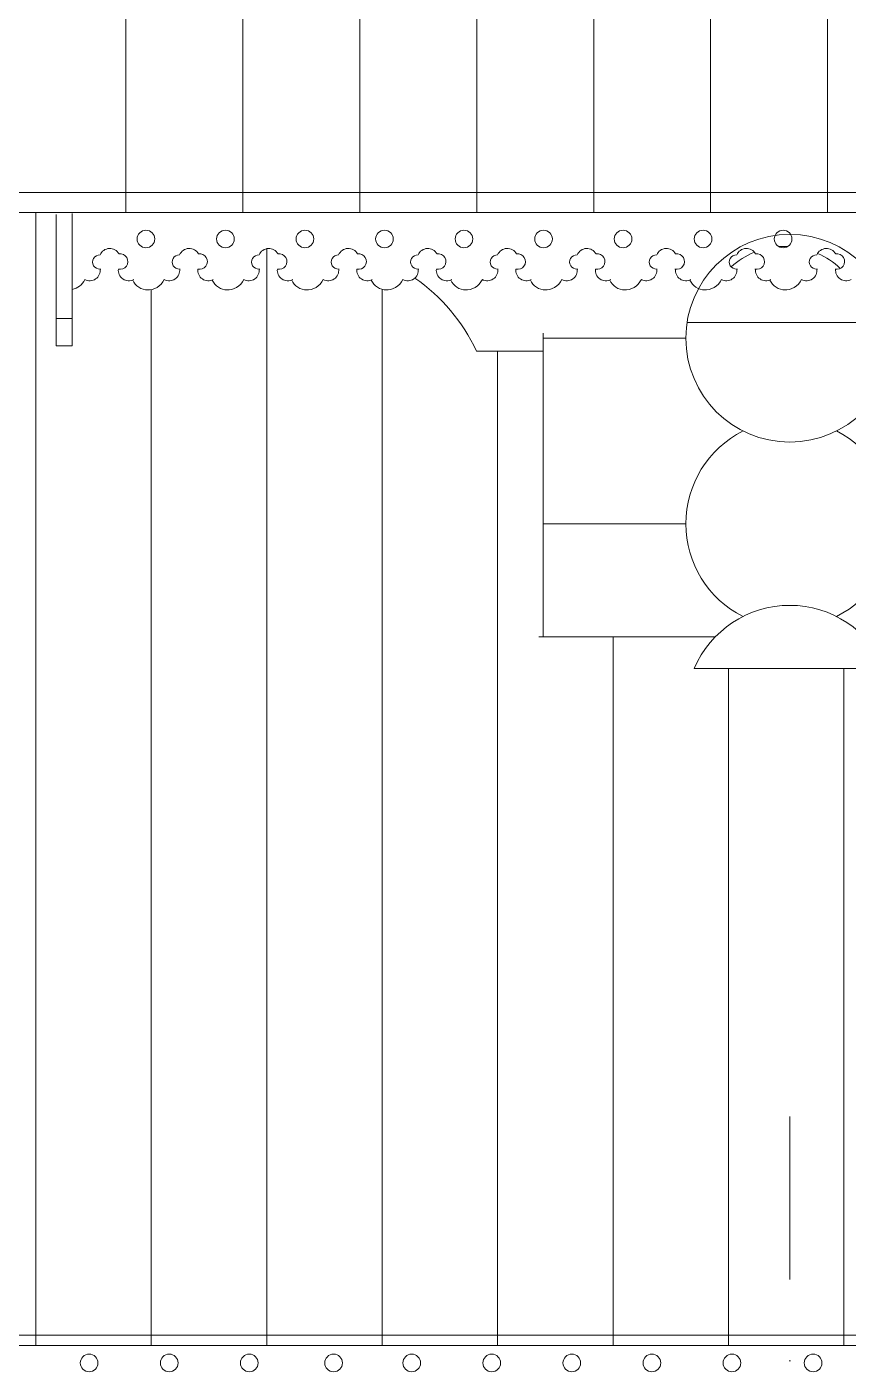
# Model space of a CAD drawing. Header units: millimetres. Extents: x 2399 to 111977, y 1313 to 59551.
# Drawn here: x 65101 to 66880, y 34155 to 37069 of the extents above; entities that cross this region are included whole.
import ezdxf

# ---------------------------------------------------------------- set-up
doc = ezdxf.new("R2010")
doc.units = ezdxf.units.MM
doc.linetypes.add('Штрихпунктирная', pattern=[670.277762, 352.777767, -176.388884, 0, -141.111112])
doc.layers.add('main line', color=7, linetype='Continuous', lineweight=13)

msp = doc.modelspace()

# ---------------------------------------------------------------- linework, layer by layer
at = {"layer": 'main line', "color": 7, "linetype": 'Continuous', "lineweight": 13}
for p, q in [((65315.4419, 37939.7969), (65315.4419, 36666.3339)), ((65568.7345, 37939.7969), (65568.7345, 36666.3339)), ((65822.0271, 37939.7969), (65822.0271, 36666.3339)), ((66075.3197, 37939.7969), (66075.3197, 36666.3339)), ((66328.6123, 37939.7969), (66328.6123, 36666.3339)), ((66581.9049, 37939.7969), (66581.9049, 36666.3339)), ((66835.1975, 37939.7969), (66835.1975, 36666.3339)), ((69591.0952, 36709.8313), (65062.1493, 36709.8313)), ((69600.9413, 36666.3339), (65062.1493, 36666.3339)), ((65120.4914, 34212.4189), (65120.4914, 36666.3339)), ((65164.3415, 36378.0531), (65164.3415, 36662.324)), ((65198.7309, 36664.5994), (65198.7309, 36378.0531)), ((65620.4914, 34212.4189), (65620.4914, 36588.4004)), ((65370.4914, 34212.4189), (65370.4914, 36499.7203)), ((65870.4914, 34212.4189), (65870.4914, 36500.1837)), ((65164.3415, 36436.8815), (65198.7309, 36436.8815)), ((66531.0022, 36428.738), (66975.6369, 36428.738)), ((66218.8599, 35747.2511), (66218.8599, 36405.3254)), ((65198.7309, 36378.0531), (65164.3415, 36378.0531)), ((66218.8599, 36394.3194), (66528.285, 36394.3194)), ((66218.8599, 36366.5885), (66074.4954, 36366.5885)), ((66120.4914, 34212.4189), (66120.4914, 36366.5885)), ((66218.8599, 35992.4638), (66528.285, 35992.4638)), ((66209.6824, 35747.2511), (66591.7672, 35747.2511)), ((66370.4914, 34212.4189), (66370.4914, 35747.2511)), ((66960.1796, 35679.037), (66546.3904, 35679.037)), ((66620.4914, 34212.4189), (66620.4914, 35679.037)), ((66644.116, 35678.5145), (66644.2072, 35678.5145)), ((66840.7342, 35678.5145), (66840.8253, 35678.5145)), ((66870.4914, 34212.4189), (66870.4914, 35679.037)), ((64911.9605, 34234.5392), (70586.0307, 34234.5392)), ((64911.9605, 34212.4189), (70608.9715, 34212.4189))]:
    msp.add_line(p, q, dxfattribs=at)
at = {"layer": 'main line', "color": 7, "linetype": 'Штрихпунктирная', "lineweight": 13}
msp.add_line((66753.285, 34708.1489), (66753.285, 28056.0929), dxfattribs=at)
at = {"layer": 'main line', "color": 7, "linetype": 'Continuous', "lineweight": 13, "flags": 128}
for points in [[(65299.0659, 36544.1783, 1.219803903), (65300.4963, 36576.8602, 0.63216014), (65259.5323, 36574.862, 1.067465283), (65259.7671, 36544.1783, -0.60309642), (65226.3753, 36521.4121)], [(65299.0659, 36544.1783, 1.219803903), (65300.4963, 36576.8602, 0.63216014), (65259.5323, 36574.862, 1.067465283), (65259.7671, 36544.1783, -0.60309642), (65226.3753, 36521.4121)], [(65299.0659, 36544.1783, 1.219803903), (65300.4963, 36576.8602, 0.63216014), (65259.5323, 36574.862, 1.067465283), (65259.7671, 36544.1783, -0.60309642), (65226.3753, 36521.4121)], [(65299.0659, 36544.1783, 1.219803903), (65300.4963, 36576.8602, 0.63216014), (65259.5323, 36574.862, 1.067465283), (65259.7671, 36544.1783, -0.60309642), (65226.3753, 36521.4121)], [(65299.0659, 36544.1783, 1.219803903), (65300.4963, 36576.8602, 0.63216014), (65259.5323, 36574.862, 1.067465283), (65259.7671, 36544.1783, -0.60309642), (65226.3753, 36521.4121)], [(65299.0659, 36544.1783, 1.219803903), (65300.4963, 36576.8602, 0.63216014), (65259.5323, 36574.862, 1.067465283), (65259.7671, 36544.1783, -0.60309642), (65226.3753, 36521.4121)], [(65471.2802, 36544.1783, 1.219803903), (65472.7106, 36576.8602, 0.63216014), (65431.7466, 36574.862, 1.067465283), (65431.9813, 36544.1783, -0.60309642), (65398.5896, 36521.4121)], [(65471.2802, 36544.1783, 1.219803903), (65472.7106, 36576.8602, 0.63216014), (65431.7466, 36574.862, 1.067465283), (65431.9813, 36544.1783, -0.60309642), (65398.5896, 36521.4121)], [(65471.2802, 36544.1783, 1.219803903), (65472.7106, 36576.8602, 0.63216014), (65431.7466, 36574.862, 1.067465283), (65431.9813, 36544.1783, -0.60309642), (65398.5896, 36521.4121)], [(65471.2802, 36544.1783, 1.219803903), (65472.7106, 36576.8602, 0.63216014), (65431.7466, 36574.862, 1.067465283), (65431.9813, 36544.1783, -0.60309642), (65398.5896, 36521.4121)], [(65471.2802, 36544.1783, 1.219803903), (65472.7106, 36576.8602, 0.63216014), (65431.7466, 36574.862, 1.067465283), (65431.9813, 36544.1783, -0.60309642), (65398.5896, 36521.4121)], [(65471.2802, 36544.1783, 1.219803903), (65472.7106, 36576.8602, 0.63216014), (65431.7466, 36574.862, 1.067465283), (65431.9813, 36544.1783, -0.60309642), (65398.5896, 36521.4121)], [(65643.4944, 36544.1783, 1.219803903), (65644.9249, 36576.8602, 0.63216014), (65603.9608, 36574.862, 1.067465283), (65604.1956, 36544.1783, -0.60309642), (65570.8038, 36521.4121)], [(65643.4944, 36544.1783, 1.219803903), (65644.9249, 36576.8602, 0.63216014), (65603.9608, 36574.862, 1.067465283), (65604.1956, 36544.1783, -0.60309642), (65570.8038, 36521.4121)], [(65643.4944, 36544.1783, 1.219803903), (65644.9249, 36576.8602, 0.63216014), (65603.9608, 36574.862, 1.067465283), (65604.1956, 36544.1783, -0.60309642), (65570.8038, 36521.4121)], [(65643.4944, 36544.1783, 1.219803903), (65644.9249, 36576.8602, 0.63216014), (65603.9608, 36574.862, 1.067465283), (65604.1956, 36544.1783, -0.60309642), (65570.8038, 36521.4121)], [(65643.4944, 36544.1783, 1.219803903), (65644.9249, 36576.8602, 0.63216014), (65603.9608, 36574.862, 1.067465283), (65604.1956, 36544.1783, -0.60309642), (65570.8038, 36521.4121)], [(65643.4944, 36544.1783, 1.219803903), (65644.9249, 36576.8602, 0.63216014), (65603.9608, 36574.862, 1.067465283), (65604.1956, 36544.1783, -0.60309642), (65570.8038, 36521.4121)], [(65815.7087, 36544.1783, 1.219803903), (65817.1391, 36576.8602, 0.63216014), (65776.1751, 36574.862, 1.067465283), (65776.4099, 36544.1783, -0.60309642), (65743.0181, 36521.4121)], [(65815.7087, 36544.1783, 1.219803903), (65817.1391, 36576.8602, 0.63216014), (65776.1751, 36574.862, 1.067465283), (65776.4099, 36544.1783, -0.60309642), (65743.0181, 36521.4121)], [(65815.7087, 36544.1783, 1.219803903), (65817.1391, 36576.8602, 0.63216014), (65776.1751, 36574.862, 1.067465283), (65776.4099, 36544.1783, -0.60309642), (65743.0181, 36521.4121)], [(65815.7087, 36544.1783, 1.219803903), (65817.1391, 36576.8602, 0.63216014), (65776.1751, 36574.862, 1.067465283), (65776.4099, 36544.1783, -0.60309642), (65743.0181, 36521.4121)], [(65815.7087, 36544.1783, 1.219803903), (65817.1391, 36576.8602, 0.63216014), (65776.1751, 36574.862, 1.067465283), (65776.4099, 36544.1783, -0.60309642), (65743.0181, 36521.4121)], [(65815.7087, 36544.1783, 1.219803903), (65817.1391, 36576.8602, 0.63216014), (65776.1751, 36574.862, 1.067465283), (65776.4099, 36544.1783, -0.60309642), (65743.0181, 36521.4121)], [(65987.9229, 36544.1783, 1.219803903), (65989.3534, 36576.8602, 0.63216014), (65948.3894, 36574.862, 1.067465283), (65948.6241, 36544.1783, -0.60309642), (65915.2324, 36521.4121)], [(65987.9229, 36544.1783, 1.219803903), (65989.3534, 36576.8602, 0.63216014), (65948.3894, 36574.862, 1.067465283), (65948.6241, 36544.1783, -0.60309642), (65915.2324, 36521.4121)], [(65987.9229, 36544.1783, 1.219803903), (65989.3534, 36576.8602, 0.63216014), (65948.3894, 36574.862, 1.067465283), (65948.6241, 36544.1783, -0.60309642), (65915.2324, 36521.4121)], [(65987.9229, 36544.1783, 1.219803903), (65989.3534, 36576.8602, 0.63216014), (65948.3894, 36574.862, 1.067465283), (65948.6241, 36544.1783, -0.60309642), (65915.2324, 36521.4121)], [(65987.9229, 36544.1783, 1.219803903), (65989.3534, 36576.8602, 0.63216014), (65948.3894, 36574.862, 1.067465283), (65948.6241, 36544.1783, -0.60309642), (65915.2324, 36521.4121)], [(65987.9229, 36544.1783, 1.219803903), (65989.3534, 36576.8602, 0.63216014), (65948.3894, 36574.862, 1.067465283), (65948.6241, 36544.1783, -0.60309642), (65915.2324, 36521.4121)], [(66160.1372, 36544.1783, 1.219803903), (66161.5676, 36576.8602, 0.63216014), (66120.6036, 36574.862, 1.067465283), (66120.8384, 36544.1783, -0.60309642), (66087.4466, 36521.4121)], [(66160.1372, 36544.1783, 1.219803903), (66161.5676, 36576.8602, 0.63216014), (66120.6036, 36574.862, 1.067465283), (66120.8384, 36544.1783, -0.60309642), (66087.4466, 36521.4121)], [(66160.1372, 36544.1783, 1.219803903), (66161.5676, 36576.8602, 0.63216014), (66120.6036, 36574.862, 1.067465283), (66120.8384, 36544.1783, -0.60309642), (66087.4466, 36521.4121)], [(66160.1372, 36544.1783, 1.219803903), (66161.5676, 36576.8602, 0.63216014), (66120.6036, 36574.862, 1.067465283), (66120.8384, 36544.1783, -0.60309642), (66087.4466, 36521.4121)], [(66160.1372, 36544.1783, 1.219803903), (66161.5676, 36576.8602, 0.63216014), (66120.6036, 36574.862, 1.067465283), (66120.8384, 36544.1783, -0.60309642), (66087.4466, 36521.4121)], [(66160.1372, 36544.1783, 1.219803903), (66161.5676, 36576.8602, 0.63216014), (66120.6036, 36574.862, 1.067465283), (66120.8384, 36544.1783, -0.60309642), (66087.4466, 36521.4121)], [(66332.3515, 36544.1783, 1.219803903), (66333.7819, 36576.8602, 0.63216014), (66292.8179, 36574.862, 1.067465283), (66293.0526, 36544.1783, -0.60309642), (66259.6609, 36521.4121)], [(66332.3515, 36544.1783, 1.219803903), (66333.7819, 36576.8602, 0.63216014), (66292.8179, 36574.862, 1.067465283), (66293.0526, 36544.1783, -0.60309642), (66259.6609, 36521.4121)], [(66332.3515, 36544.1783, 1.219803903), (66333.7819, 36576.8602, 0.63216014), (66292.8179, 36574.862, 1.067465283), (66293.0526, 36544.1783, -0.60309642), (66259.6609, 36521.4121)], [(66332.3515, 36544.1783, 1.219803903), (66333.7819, 36576.8602, 0.63216014), (66292.8179, 36574.862, 1.067465283), (66293.0526, 36544.1783, -0.60309642), (66259.6609, 36521.4121)], [(66332.3515, 36544.1783, 1.219803903), (66333.7819, 36576.8602, 0.63216014), (66292.8179, 36574.862, 1.067465283), (66293.0526, 36544.1783, -0.60309642), (66259.6609, 36521.4121)], [(66332.3515, 36544.1783, 1.219803903), (66333.7819, 36576.8602, 0.63216014), (66292.8179, 36574.862, 1.067465283), (66293.0526, 36544.1783, -0.60309642), (66259.6609, 36521.4121)], [(66504.5657, 36544.1783, 1.219803903), (66505.9962, 36576.8602, 0.63216014), (66465.0321, 36574.862, 1.067465283), (66465.2669, 36544.1783, -0.60309642), (66431.8751, 36521.4121)], [(66504.5657, 36544.1783, 1.219803903), (66505.9962, 36576.8602, 0.63216014), (66465.0321, 36574.862, 1.067465283), (66465.2669, 36544.1783, -0.60309642), (66431.8751, 36521.4121)], [(66504.5657, 36544.1783, 1.219803903), (66505.9962, 36576.8602, 0.63216014), (66465.0321, 36574.862, 1.067465283), (66465.2669, 36544.1783, -0.60309642), (66431.8751, 36521.4121)], [(66504.5657, 36544.1783, 1.219803903), (66505.9962, 36576.8602, 0.63216014), (66465.0321, 36574.862, 1.067465283), (66465.2669, 36544.1783, -0.60309642), (66431.8751, 36521.4121)], [(66504.5657, 36544.1783, 1.219803903), (66505.9962, 36576.8602, 0.63216014), (66465.0321, 36574.862, 1.067465283), (66465.2669, 36544.1783, -0.60309642), (66431.8751, 36521.4121)], [(66504.5657, 36544.1783, 1.219803903), (66505.9962, 36576.8602, 0.63216014), (66465.0321, 36574.862, 1.067465283), (66465.2669, 36544.1783, -0.60309642), (66431.8751, 36521.4121)], [(66677.9777, 36544.1783, 1.219803903), (66679.4081, 36576.8602, 0.63216014), (66638.4441, 36574.862, 1.067465283), (66638.6789, 36544.1783, -0.60309642), (66605.2871, 36521.4121)], [(66677.9777, 36544.1783, 1.219803903), (66679.4081, 36576.8602, 0.63216014), (66638.4441, 36574.862, 1.067465283), (66638.6789, 36544.1783, -0.60309642), (66605.2871, 36521.4121)], [(66677.9777, 36544.1783, 1.219803903), (66679.4081, 36576.8602, 0.63216014), (66638.4441, 36574.862, 1.067465283), (66638.6789, 36544.1783, -0.60309642), (66605.2871, 36521.4121)], [(66677.9777, 36544.1783, 1.219803903), (66679.4081, 36576.8602, 0.63216014), (66638.4441, 36574.862, 1.067465283), (66638.6789, 36544.1783, -0.60309642), (66605.2871, 36521.4121)], [(66677.9777, 36544.1783, 1.219803903), (66679.4081, 36576.8602, 0.63216014), (66638.4441, 36574.862, 1.067465283), (66638.6789, 36544.1783, -0.60309642), (66605.2871, 36521.4121)], [(66677.9777, 36544.1783, 1.219803903), (66679.4081, 36576.8602, 0.63216014), (66638.4441, 36574.862, 1.067465283), (66638.6789, 36544.1783, -0.60309642), (66605.2871, 36521.4121)], [(66851.3896, 36544.1783, 1.219803903), (66852.8201, 36576.8602, 0.63216014), (66811.8561, 36574.862, 1.067465283), (66812.0908, 36544.1783, -0.60309642), (66778.6991, 36521.4121)], [(66851.3896, 36544.1783, 1.219803903), (66852.8201, 36576.8602, 0.63216014), (66811.8561, 36574.862, 1.067465283), (66812.0908, 36544.1783, -0.60309642), (66778.6991, 36521.4121)], [(66851.3896, 36544.1783, 1.219803903), (66852.8201, 36576.8602, 0.63216014), (66811.8561, 36574.862, 1.067465283), (66812.0908, 36544.1783, -0.60309642), (66778.6991, 36521.4121)], [(66851.3896, 36544.1783, 1.219803903), (66852.8201, 36576.8602, 0.63216014), (66811.8561, 36574.862, 1.067465283), (66812.0908, 36544.1783, -0.60309642), (66778.6991, 36521.4121)], [(66851.3896, 36544.1783, 1.219803903), (66852.8201, 36576.8602, 0.63216014), (66811.8561, 36574.862, 1.067465283), (66812.0908, 36544.1783, -0.60309642), (66778.6991, 36521.4121)], [(66851.3896, 36544.1783, 1.219803903), (66852.8201, 36576.8602, 0.63216014), (66811.8561, 36574.862, 1.067465283), (66812.0908, 36544.1783, -0.60309642), (66778.6991, 36521.4121)], [(65260.9648, 36544.1783, -0.017938026), (65259.7934, 36543.9345)], [(65260.9648, 36544.1783, -0.017938026), (65259.7934, 36543.9345)], [(65260.9648, 36544.1783, -0.017938026), (65259.7934, 36543.9345)], [(65260.9648, 36544.1783, -0.017938026), (65259.7934, 36543.9345)], [(65260.9648, 36544.1783, -0.017938026), (65259.7934, 36543.9345)], [(65260.9648, 36544.1783, -0.017938026), (65259.7934, 36543.9345)], [(65299.0659, 36544.1783, 0.60309642), (65332.4577, 36521.4121)], [(65299.0659, 36544.1783, 0.60309642), (65332.4577, 36521.4121)], [(65299.0659, 36544.1783, 0.60309642), (65332.4577, 36521.4121)], [(65299.0659, 36544.1783, 0.60309642), (65332.4577, 36521.4121)], [(65299.0659, 36544.1783, 0.60309642), (65332.4577, 36521.4121)], [(65299.0659, 36544.1783, 0.60309642), (65332.4577, 36521.4121)], [(65433.179, 36544.1783, -0.017938026), (65432.0077, 36543.9345)], [(65433.179, 36544.1783, -0.017938026), (65432.0077, 36543.9345)], [(65433.179, 36544.1783, -0.017938026), (65432.0077, 36543.9345)], [(65433.179, 36544.1783, -0.017938026), (65432.0077, 36543.9345)], [(65433.179, 36544.1783, -0.017938026), (65432.0077, 36543.9345)], [(65433.179, 36544.1783, -0.017938026), (65432.0077, 36543.9345)], [(65471.2802, 36544.1783, 0.60309642), (65504.6719, 36521.4121)], [(65471.2802, 36544.1783, 0.60309642), (65504.6719, 36521.4121)], [(65471.2802, 36544.1783, 0.60309642), (65504.6719, 36521.4121)], [(65471.2802, 36544.1783, 0.60309642), (65504.6719, 36521.4121)], [(65471.2802, 36544.1783, 0.60309642), (65504.6719, 36521.4121)], [(65471.2802, 36544.1783, 0.60309642), (65504.6719, 36521.4121)], [(65605.3933, 36544.1783, -0.017938026), (65604.2219, 36543.9345)], [(65605.3933, 36544.1783, -0.017938026), (65604.2219, 36543.9345)], [(65605.3933, 36544.1783, -0.017938026), (65604.2219, 36543.9345)], [(65605.3933, 36544.1783, -0.017938026), (65604.2219, 36543.9345)], [(65605.3933, 36544.1783, -0.017938026), (65604.2219, 36543.9345)], [(65605.3933, 36544.1783, -0.017938026), (65604.2219, 36543.9345)], [(65643.4944, 36544.1783, 0.60309642), (65676.8862, 36521.4121)], [(65643.4944, 36544.1783, 0.60309642), (65676.8862, 36521.4121)], [(65643.4944, 36544.1783, 0.60309642), (65676.8862, 36521.4121)], [(65643.4944, 36544.1783, 0.60309642), (65676.8862, 36521.4121)], [(65643.4944, 36544.1783, 0.60309642), (65676.8862, 36521.4121)], [(65643.4944, 36544.1783, 0.60309642), (65676.8862, 36521.4121)], [(65777.6076, 36544.1783, -0.017938026), (65776.4362, 36543.9345)], [(65777.6076, 36544.1783, -0.017938026), (65776.4362, 36543.9345)], [(65777.6076, 36544.1783, -0.017938026), (65776.4362, 36543.9345)], [(65777.6076, 36544.1783, -0.017938026), (65776.4362, 36543.9345)], [(65777.6076, 36544.1783, -0.017938026), (65776.4362, 36543.9345)], [(65777.6076, 36544.1783, -0.017938026), (65776.4362, 36543.9345)], [(65815.7087, 36544.1783, 0.60309642), (65849.1004, 36521.4121)], [(65815.7087, 36544.1783, 0.60309642), (65849.1004, 36521.4121)], [(65815.7087, 36544.1783, 0.60309642), (65849.1004, 36521.4121)], [(65815.7087, 36544.1783, 0.60309642), (65849.1004, 36521.4121)], [(65815.7087, 36544.1783, 0.60309642), (65849.1004, 36521.4121)], [(65815.7087, 36544.1783, 0.60309642), (65849.1004, 36521.4121)], [(65949.8218, 36544.1783, -0.017938026), (65948.6505, 36543.9345)], [(65949.8218, 36544.1783, -0.017938026), (65948.6505, 36543.9345)], [(65949.8218, 36544.1783, -0.017938026), (65948.6505, 36543.9345)], [(65949.8218, 36544.1783, -0.017938026), (65948.6505, 36543.9345)], [(65949.8218, 36544.1783, -0.017938026), (65948.6505, 36543.9345)], [(65949.8218, 36544.1783, -0.017938026), (65948.6505, 36543.9345)], [(65987.9229, 36544.1783, 0.60309642), (66021.3147, 36521.4121)], [(65987.9229, 36544.1783, 0.60309642), (66021.3147, 36521.4121)], [(65987.9229, 36544.1783, 0.60309642), (66021.3147, 36521.4121)], [(65987.9229, 36544.1783, 0.60309642), (66021.3147, 36521.4121)], [(65987.9229, 36544.1783, 0.60309642), (66021.3147, 36521.4121)], [(65987.9229, 36544.1783, 0.60309642), (66021.3147, 36521.4121)], [(66122.0361, 36544.1783, -0.017938026), (66120.8647, 36543.9345)], [(66122.0361, 36544.1783, -0.017938026), (66120.8647, 36543.9345)], [(66122.0361, 36544.1783, -0.017938026), (66120.8647, 36543.9345)], [(66122.0361, 36544.1783, -0.017938026), (66120.8647, 36543.9345)], [(66122.0361, 36544.1783, -0.017938026), (66120.8647, 36543.9345)], [(66122.0361, 36544.1783, -0.017938026), (66120.8647, 36543.9345)], [(66160.1372, 36544.1783, 0.60309642), (66193.529, 36521.4121)], [(66160.1372, 36544.1783, 0.60309642), (66193.529, 36521.4121)], [(66160.1372, 36544.1783, 0.60309642), (66193.529, 36521.4121)], [(66160.1372, 36544.1783, 0.60309642), (66193.529, 36521.4121)], [(66160.1372, 36544.1783, 0.60309642), (66193.529, 36521.4121)], [(66160.1372, 36544.1783, 0.60309642), (66193.529, 36521.4121)], [(66293.0526, 36544.1783, -0.017938026), (66291.8813, 36543.9345)], [(66293.0526, 36544.1783, -0.017938026), (66291.8813, 36543.9345)], [(66293.0526, 36544.1783, -0.017938026), (66291.8813, 36543.9345)], [(66293.0526, 36544.1783, -0.017938026), (66291.8813, 36543.9345)], [(66293.0526, 36544.1783, -0.017938026), (66291.8813, 36543.9345)], [(66293.0526, 36544.1783, -0.017938026), (66291.8813, 36543.9345)], [(66294.2503, 36544.1783, -0.017938026), (66293.079, 36543.9345)], [(66294.2503, 36544.1783, -0.017938026), (66293.079, 36543.9345)], [(66294.2503, 36544.1783, -0.017938026), (66293.079, 36543.9345)], [(66294.2503, 36544.1783, -0.017938026), (66293.079, 36543.9345)], [(66294.2503, 36544.1783, -0.017938026), (66293.079, 36543.9345)], [(66294.2503, 36544.1783, -0.017938026), (66293.079, 36543.9345)], [(66332.3515, 36544.1783, 0.60309642), (66365.7432, 36521.4121)], [(66332.3515, 36544.1783, 0.60309642), (66365.7432, 36521.4121)], [(66332.3515, 36544.1783, 0.60309642), (66365.7432, 36521.4121)], [(66332.3515, 36544.1783, 0.60309642), (66365.7432, 36521.4121)], [(66332.3515, 36544.1783, 0.60309642), (66365.7432, 36521.4121)], [(66332.3515, 36544.1783, 0.60309642), (66365.7432, 36521.4121)], [(66466.4646, 36544.1783, -0.017938026), (66465.2932, 36543.9345)], [(66466.4646, 36544.1783, -0.017938026), (66465.2932, 36543.9345)], [(66466.4646, 36544.1783, -0.017938026), (66465.2932, 36543.9345)], [(66466.4646, 36544.1783, -0.017938026), (66465.2932, 36543.9345)], [(66466.4646, 36544.1783, -0.017938026), (66465.2932, 36543.9345)], [(66466.4646, 36544.1783, -0.017938026), (66465.2932, 36543.9345)], [(66505.7634, 36544.1783, 0.60309642), (66539.1552, 36521.4121)], [(66505.7634, 36544.1783, 0.60309642), (66539.1552, 36521.4121)], [(66505.7634, 36544.1783, 0.60309642), (66539.1552, 36521.4121)], [(66505.7634, 36544.1783, 0.60309642), (66539.1552, 36521.4121)], [(66505.7634, 36544.1783, 0.60309642), (66539.1552, 36521.4121)], [(66505.7634, 36544.1783, 0.60309642), (66539.1552, 36521.4121)], [(66639.8766, 36544.1783, -0.017938026), (66638.7052, 36543.9345)], [(66639.8766, 36544.1783, -0.017938026), (66638.7052, 36543.9345)], [(66639.8766, 36544.1783, -0.017938026), (66638.7052, 36543.9345)], [(66639.8766, 36544.1783, -0.017938026), (66638.7052, 36543.9345)], [(66639.8766, 36544.1783, -0.017938026), (66638.7052, 36543.9345)], [(66639.8766, 36544.1783, -0.017938026), (66638.7052, 36543.9345)], [(66679.1754, 36544.1783, 0.60309642), (66712.5671, 36521.4121)], [(66679.1754, 36544.1783, 0.60309642), (66712.5671, 36521.4121)], [(66679.1754, 36544.1783, 0.60309642), (66712.5671, 36521.4121)], [(66679.1754, 36544.1783, 0.60309642), (66712.5671, 36521.4121)], [(66679.1754, 36544.1783, 0.60309642), (66712.5671, 36521.4121)], [(66679.1754, 36544.1783, 0.60309642), (66712.5671, 36521.4121)], [(66813.2885, 36544.1783, -0.017938026), (66812.1172, 36543.9345)], [(66813.2885, 36544.1783, -0.017938026), (66812.1172, 36543.9345)], [(66813.2885, 36544.1783, -0.017938026), (66812.1172, 36543.9345)], [(66813.2885, 36544.1783, -0.017938026), (66812.1172, 36543.9345)], [(66813.2885, 36544.1783, -0.017938026), (66812.1172, 36543.9345)], [(66813.2885, 36544.1783, -0.017938026), (66812.1172, 36543.9345)], [(66852.5873, 36544.1783, 0.60309642), (66885.9791, 36521.4121)], [(66852.5873, 36544.1783, 0.60309642), (66885.9791, 36521.4121)], [(66852.5873, 36544.1783, 0.60309642), (66885.9791, 36521.4121)], [(66852.5873, 36544.1783, 0.60309642), (66885.9791, 36521.4121)], [(66852.5873, 36544.1783, 0.60309642), (66885.9791, 36521.4121)], [(66852.5873, 36544.1783, 0.60309642), (66885.9791, 36521.4121)], [(65198.7309, 36499.8109, 0.23430484), (65226.3753, 36521.4121)], [(65198.7309, 36499.8109, 0.23430484), (65226.3753, 36521.4121)], [(65198.7309, 36499.8109, 0.23430484), (65226.3753, 36521.4121)], [(65198.7309, 36499.8109, 0.23430484), (65226.3753, 36521.4121)], [(65198.7309, 36499.8109, 0.23430484), (65226.3753, 36521.4121)], [(65198.7309, 36499.8109, 0.23430484), (65226.3753, 36521.4121)], [(65330.3433, 36520.4272, 0.304535594), (65363.1166, 36499.0686)], [(65330.3433, 36520.4272, 0.304535594), (65363.1166, 36499.0686)], [(65330.3433, 36520.4272, 0.304535594), (65363.1166, 36499.0686)], [(65330.3433, 36520.4272, 0.304535594), (65363.1166, 36499.0686)], [(65330.3433, 36520.4272, 0.304535594), (65363.1166, 36499.0686)], [(65330.3433, 36520.4272, 0.304535594), (65363.1166, 36499.0686)], [(65360.6619, 36499.0686, 0.304535594), (65398.5896, 36521.4121)], [(65360.6619, 36499.0686, 0.304535594), (65398.5896, 36521.4121)], [(65360.6619, 36499.0686, 0.304535594), (65398.5896, 36521.4121)], [(65360.6619, 36499.0686, 0.304535594), (65398.5896, 36521.4121)], [(65360.6619, 36499.0686, 0.304535594), (65398.5896, 36521.4121)], [(65360.6619, 36499.0686, 0.304535594), (65398.5896, 36521.4121)], [(65502.5575, 36520.4272, 0.304535594), (65535.3309, 36499.0686)], [(65502.5575, 36520.4272, 0.304535594), (65535.3309, 36499.0686)], [(65502.5575, 36520.4272, 0.304535594), (65535.3309, 36499.0686)], [(65502.5575, 36520.4272, 0.304535594), (65535.3309, 36499.0686)], [(65502.5575, 36520.4272, 0.304535594), (65535.3309, 36499.0686)], [(65502.5575, 36520.4272, 0.304535594), (65535.3309, 36499.0686)], [(65532.8761, 36499.0686, 0.304535594), (65570.8038, 36521.4121)], [(65532.8761, 36499.0686, 0.304535594), (65570.8038, 36521.4121)], [(65532.8761, 36499.0686, 0.304535594), (65570.8038, 36521.4121)], [(65532.8761, 36499.0686, 0.304535594), (65570.8038, 36521.4121)], [(65532.8761, 36499.0686, 0.304535594), (65570.8038, 36521.4121)], [(65532.8761, 36499.0686, 0.304535594), (65570.8038, 36521.4121)], [(65674.7718, 36520.4272, 0.304535594), (65707.5451, 36499.0686)], [(65674.7718, 36520.4272, 0.304535594), (65707.5451, 36499.0686)], [(65674.7718, 36520.4272, 0.304535594), (65707.5451, 36499.0686)], [(65674.7718, 36520.4272, 0.304535594), (65707.5451, 36499.0686)], [(65674.7718, 36520.4272, 0.304535594), (65707.5451, 36499.0686)], [(65674.7718, 36520.4272, 0.304535594), (65707.5451, 36499.0686)], [(65705.0904, 36499.0686, 0.304535594), (65743.0181, 36521.4121)], [(65705.0904, 36499.0686, 0.304535594), (65743.0181, 36521.4121)], [(65705.0904, 36499.0686, 0.304535594), (65743.0181, 36521.4121)], [(65705.0904, 36499.0686, 0.304535594), (65743.0181, 36521.4121)], [(65705.0904, 36499.0686, 0.304535594), (65743.0181, 36521.4121)], [(65705.0904, 36499.0686, 0.304535594), (65743.0181, 36521.4121)], [(65846.986, 36520.4272, 0.304535594), (65879.7594, 36499.0686)], [(65846.986, 36520.4272, 0.304535594), (65879.7594, 36499.0686)], [(65846.986, 36520.4272, 0.304535594), (65879.7594, 36499.0686)], [(65846.986, 36520.4272, 0.304535594), (65879.7594, 36499.0686)], [(65846.986, 36520.4272, 0.304535594), (65879.7594, 36499.0686)], [(65846.986, 36520.4272, 0.304535594), (65879.7594, 36499.0686)], [(65877.3047, 36499.0686, 0.304535594), (65915.2324, 36521.4121)], [(65877.3047, 36499.0686, 0.304535594), (65915.2324, 36521.4121)], [(65877.3047, 36499.0686, 0.304535594), (65915.2324, 36521.4121)], [(65877.3047, 36499.0686, 0.304535594), (65915.2324, 36521.4121)], [(65877.3047, 36499.0686, 0.304535594), (65915.2324, 36521.4121)], [(65877.3047, 36499.0686, 0.304535594), (65915.2324, 36521.4121)], [(66019.2003, 36520.4272, 0.304535594), (66051.9736, 36499.0686)], [(66019.2003, 36520.4272, 0.304535594), (66051.9736, 36499.0686)], [(66019.2003, 36520.4272, 0.304535594), (66051.9736, 36499.0686)], [(66019.2003, 36520.4272, 0.304535594), (66051.9736, 36499.0686)], [(66019.2003, 36520.4272, 0.304535594), (66051.9736, 36499.0686)], [(66019.2003, 36520.4272, 0.304535594), (66051.9736, 36499.0686)], [(66049.5189, 36499.0686, 0.304535594), (66087.4466, 36521.4121)], [(66049.5189, 36499.0686, 0.304535594), (66087.4466, 36521.4121)], [(66049.5189, 36499.0686, 0.304535594), (66087.4466, 36521.4121)], [(66049.5189, 36499.0686, 0.304535594), (66087.4466, 36521.4121)], [(66049.5189, 36499.0686, 0.304535594), (66087.4466, 36521.4121)], [(66049.5189, 36499.0686, 0.304535594), (66087.4466, 36521.4121)], [(66191.4145, 36520.4272, 0.304535594), (66224.1879, 36499.0686)], [(66191.4145, 36520.4272, 0.304535594), (66224.1879, 36499.0686)], [(66191.4145, 36520.4272, 0.304535594), (66224.1879, 36499.0686)], [(66191.4145, 36520.4272, 0.304535594), (66224.1879, 36499.0686)], [(66191.4145, 36520.4272, 0.304535594), (66224.1879, 36499.0686)], [(66191.4145, 36520.4272, 0.304535594), (66224.1879, 36499.0686)], [(66221.7332, 36499.0686, 0.304535594), (66259.6609, 36521.4121)], [(66221.7332, 36499.0686, 0.304535594), (66259.6609, 36521.4121)], [(66221.7332, 36499.0686, 0.304535594), (66259.6609, 36521.4121)], [(66221.7332, 36499.0686, 0.304535594), (66259.6609, 36521.4121)], [(66221.7332, 36499.0686, 0.304535594), (66259.6609, 36521.4121)], [(66221.7332, 36499.0686, 0.304535594), (66259.6609, 36521.4121)], [(66363.6288, 36520.4272, 0.304535594), (66396.4022, 36499.0686)], [(66363.6288, 36520.4272, 0.304535594), (66396.4022, 36499.0686)], [(66363.6288, 36520.4272, 0.304535594), (66396.4022, 36499.0686)], [(66363.6288, 36520.4272, 0.304535594), (66396.4022, 36499.0686)], [(66363.6288, 36520.4272, 0.304535594), (66396.4022, 36499.0686)], [(66363.6288, 36520.4272, 0.304535594), (66396.4022, 36499.0686)], [(66393.9474, 36499.0686, 0.304535594), (66431.8751, 36521.4121)], [(66393.9474, 36499.0686, 0.304535594), (66431.8751, 36521.4121)], [(66393.9474, 36499.0686, 0.304535594), (66431.8751, 36521.4121)], [(66393.9474, 36499.0686, 0.304535594), (66431.8751, 36521.4121)], [(66393.9474, 36499.0686, 0.304535594), (66431.8751, 36521.4121)], [(66393.9474, 36499.0686, 0.304535594), (66431.8751, 36521.4121)], [(66537.0408, 36520.4272, 0.304535594), (66569.8141, 36499.0686)], [(66537.0408, 36520.4272, 0.304535594), (66569.8141, 36499.0686)], [(66537.0408, 36520.4272, 0.304535594), (66569.8141, 36499.0686)], [(66537.0408, 36520.4272, 0.304535594), (66569.8141, 36499.0686)], [(66537.0408, 36520.4272, 0.304535594), (66569.8141, 36499.0686)], [(66537.0408, 36520.4272, 0.304535594), (66569.8141, 36499.0686)], [(66567.3594, 36499.0686, 0.304535594), (66605.2871, 36521.4121)], [(66567.3594, 36499.0686, 0.304535594), (66605.2871, 36521.4121)], [(66567.3594, 36499.0686, 0.304535594), (66605.2871, 36521.4121)], [(66567.3594, 36499.0686, 0.304535594), (66605.2871, 36521.4121)], [(66567.3594, 36499.0686, 0.304535594), (66605.2871, 36521.4121)], [(66567.3594, 36499.0686, 0.304535594), (66605.2871, 36521.4121)], [(66710.4527, 36520.4272, 0.304535594), (66743.2261, 36499.0686)], [(66710.4527, 36520.4272, 0.304535594), (66743.2261, 36499.0686)], [(66710.4527, 36520.4272, 0.304535594), (66743.2261, 36499.0686)], [(66710.4527, 36520.4272, 0.304535594), (66743.2261, 36499.0686)], [(66710.4527, 36520.4272, 0.304535594), (66743.2261, 36499.0686)], [(66710.4527, 36520.4272, 0.304535594), (66743.2261, 36499.0686)], [(66740.7714, 36499.0686, 0.304535594), (66778.6991, 36521.4121)], [(66740.7714, 36499.0686, 0.304535594), (66778.6991, 36521.4121)], [(66740.7714, 36499.0686, 0.304535594), (66778.6991, 36521.4121)], [(66740.7714, 36499.0686, 0.304535594), (66778.6991, 36521.4121)], [(66740.7714, 36499.0686, 0.304535594), (66778.6991, 36521.4121)], [(66740.7714, 36499.0686, 0.304535594), (66778.6991, 36521.4121)]]:
    msp.add_lwpolyline(points, format="xyb", dxfattribs=at)
at = {"layer": 'main line', "color": 7, "linetype": 'Continuous', "lineweight": 13}
for centre, radius in [((65358.8549, 36609.291), 19.1338), ((65358.8549, 36609.291), 19.1338), ((65358.8549, 36609.291), 19.1338), ((65358.8549, 36609.291), 19.1338), ((65358.8549, 36609.291), 19.1338), ((65358.8549, 36609.291), 19.1338), ((65531.0691, 36609.291), 19.1338), ((65531.0691, 36609.291), 19.1338), ((65531.0691, 36609.291), 19.1338), ((65531.0691, 36609.291), 19.1338), ((65531.0691, 36609.291), 19.1338), ((65531.0691, 36609.291), 19.1338), ((65703.2834, 36609.291), 19.1338), ((65703.2834, 36609.291), 19.1338), ((65703.2834, 36609.291), 19.1338), ((65703.2834, 36609.291), 19.1338), ((65703.2834, 36609.291), 19.1338), ((65703.2834, 36609.291), 19.1338), ((65875.4976, 36609.291), 19.1338), ((65875.4976, 36609.291), 19.1338), ((65875.4976, 36609.291), 19.1338), ((65875.4976, 36609.291), 19.1338), ((65875.4976, 36609.291), 19.1338), ((65875.4976, 36609.291), 19.1338), ((66047.7119, 36609.291), 19.1338), ((66047.7119, 36609.291), 19.1338), ((66047.7119, 36609.291), 19.1338), ((66047.7119, 36609.291), 19.1338), ((66047.7119, 36609.291), 19.1338), ((66047.7119, 36609.291), 19.1338), ((66219.9262, 36609.291), 19.1338), ((66219.9262, 36609.291), 19.1338), ((66219.9262, 36609.291), 19.1338), ((66219.9262, 36609.291), 19.1338), ((66219.9262, 36609.291), 19.1338), ((66219.9262, 36609.291), 19.1338), ((66392.1404, 36609.291), 19.1338), ((66392.1404, 36609.291), 19.1338), ((66392.1404, 36609.291), 19.1338), ((66392.1404, 36609.291), 19.1338), ((66392.1404, 36609.291), 19.1338), ((66392.1404, 36609.291), 19.1338), ((66753.285, 36394.3194), 225), ((66565.5524, 36609.291), 19.1338), ((66565.5524, 36609.291), 19.1338), ((66565.5524, 36609.291), 19.1338), ((66565.5524, 36609.291), 19.1338), ((66565.5524, 36609.291), 19.1338), ((66565.5524, 36609.291), 19.1338), ((66738.9644, 36609.291), 19.1338), ((66738.9644, 36609.291), 19.1338), ((66738.9644, 36609.291), 19.1338), ((66738.9644, 36609.291), 19.1338), ((66738.9644, 36609.291), 19.1338), ((66738.9644, 36609.291), 19.1338), ((65235.8546, 34174.4654), 19.1338), ((65235.8546, 34174.4654), 19.1338), ((65235.8546, 34174.4654), 19.1338), ((65235.8546, 34174.4654), 19.1338), ((65235.8546, 34174.4654), 19.1338), ((65235.8546, 34174.4654), 19.1338), ((65409.2666, 34174.4654), 19.1338), ((65409.2666, 34174.4654), 19.1338), ((65409.2666, 34174.4654), 19.1338), ((65409.2666, 34174.4654), 19.1338), ((65409.2666, 34174.4654), 19.1338), ((65409.2666, 34174.4654), 19.1338), ((65582.6785, 34174.4654), 19.1338), ((65582.6785, 34174.4654), 19.1338), ((65582.6785, 34174.4654), 19.1338), ((65582.6785, 34174.4654), 19.1338), ((65582.6785, 34174.4654), 19.1338), ((65582.6785, 34174.4654), 19.1338), ((65765.274, 34174.4654), 19.1338), ((65765.274, 34174.4654), 19.1338), ((65765.274, 34174.4654), 19.1338), ((65765.274, 34174.4654), 19.1338), ((65765.274, 34174.4654), 19.1338), ((65765.274, 34174.4654), 19.1338), ((65934.4119, 34174.4654), 19.1338), ((65934.4119, 34174.4654), 19.1338), ((65934.4119, 34174.4654), 19.1338), ((65934.4119, 34174.4654), 19.1338), ((65934.4119, 34174.4654), 19.1338), ((65934.4119, 34174.4654), 19.1338), ((66107.8239, 34174.4654), 19.1338), ((66107.8239, 34174.4654), 19.1338), ((66107.8239, 34174.4654), 19.1338), ((66107.8239, 34174.4654), 19.1338), ((66107.8239, 34174.4654), 19.1338), ((66107.8239, 34174.4654), 19.1338), ((66281.2358, 34174.4654), 19.1338), ((66281.2358, 34174.4654), 19.1338), ((66281.2358, 34174.4654), 19.1338), ((66281.2358, 34174.4654), 19.1338), ((66281.2358, 34174.4654), 19.1338), ((66281.2358, 34174.4654), 19.1338), ((66454.6478, 34174.4654), 19.1338), ((66454.6478, 34174.4654), 19.1338), ((66454.6478, 34174.4654), 19.1338), ((66454.6478, 34174.4654), 19.1338), ((66454.6478, 34174.4654), 19.1338), ((66454.6478, 34174.4654), 19.1338), ((66628.0598, 34174.4654), 19.1338), ((66628.0598, 34174.4654), 19.1338), ((66628.0598, 34174.4654), 19.1338), ((66628.0598, 34174.4654), 19.1338), ((66628.0598, 34174.4654), 19.1338), ((66628.0598, 34174.4654), 19.1338), ((66803.9265, 34174.4654), 19.1338), ((66803.9265, 34174.4654), 19.1338), ((66803.9265, 34174.4654), 19.1338), ((66803.9265, 34174.4654), 19.1338), ((66803.9265, 34174.4654), 19.1338), ((66803.9265, 34174.4654), 19.1338)]:
    msp.add_circle(centre, radius, dxfattribs=at)
for centre, radius, start, end in [((66742.4707, 36418.3439), 175, 112.0050842, 131.6329134), ((66742.4707, 36418.3439), 175, 87.7531018, 94.35088), ((66742.4707, 36418.3439), 175, 46.569294, 66.016082), ((65715.0451, 36198.8594), 396.658, 25.0150073, 55.226579), ((66753.285, 35992.4638), 225, 116.7457516, 243.2542484), ((66753.285, 35992.4638), 225, 296.7457516, 63.2542484), ((66753.285, 35590.6083), 225, 23.1423233, 156.8576767)]:
    msp.add_arc(centre, radius, start, end, dxfattribs=at)

doc.saveas('drawing.dxf')
